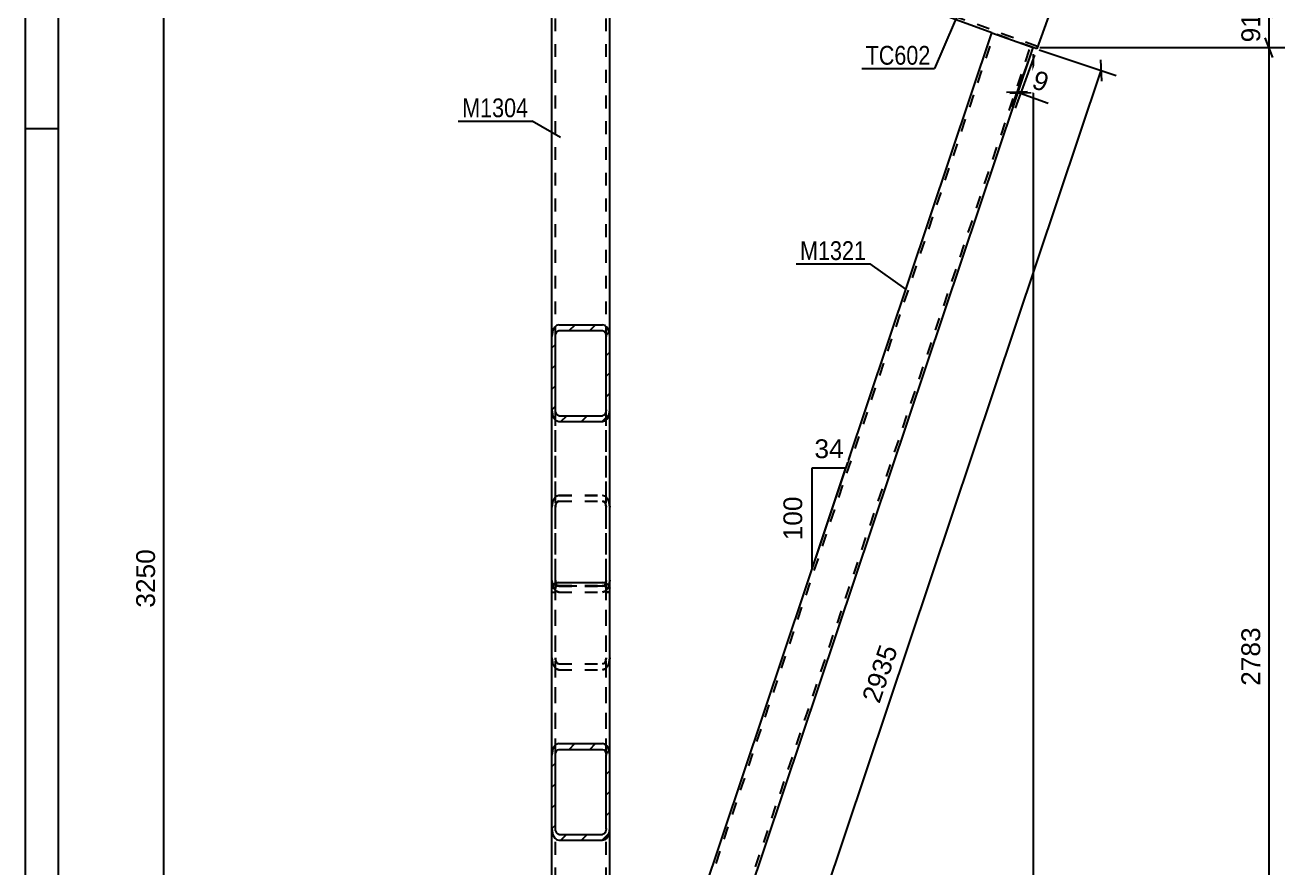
# Model space of a CAD drawing. Header units: millimetres. Extents: x 0 to 594, y 0 to 420.
# Drawn here: x 0 to 191.8, y 185.5 to 313.8 of the extents above; entities that cross this region are included whole.
import ezdxf

# ---------------------------------------------------------------- set-up
doc = ezdxf.new("R2010")
doc.units = ezdxf.units.MM
doc.linetypes.add('DXK_LINE_DOT2', pattern=[3.9198, 1.9599, -1.9599])
doc.styles.add('Arial', font='ARIAL.TTF', dxfattribs={"height": 0.2})
doc.styles.add('Arial Narrow', font='ARIALN.TTF', dxfattribs={"height": 0.2})

# ---------------------------------------------------------------- blocks, each defined once
blk = doc.blocks.new('Unknown-761556727-1163')
at = {"color": 5, "linetype": 'Continuous'}
for p, q in [((0, 420), (0, 0)), ((5, 415), (5, 5)), ((5, 298), (0, 298))]:
    blk.add_line(p, q, dxfattribs=at)
blk = doc.blocks.new('Part-761556727-3631 - 3629')
at = {"color": 2, "linetype": 'Continuous'}
for p, q in [((89.01, 139.07), (147.22, 312.67)), ((147.22, 312.67), (153.49, 310.39)), ((91.28, 124.86), (153.49, 310.39)), ((89.01, 132.58), (89.01, 136.55))]:
    blk.add_line(p, q, dxfattribs=at)
at = {"color": 7, "linetype": 'DXK_LINE_DOT2'}
for p, q in [((89.01, 137.81), (147.59, 312.53)), ((147.59, 312.53), (147.62, 312.52)), ((91.28, 126.12), (153.11, 310.52)), ((89.01, 136.55), (89.01, 139.07)), ((89.68, 132.58), (89.01, 132.58)), ((90.29, 132.46), (89.68, 132.58)), ((89.68, 132.58), (90.29, 132.46)), ((90.29, 132.46), (89.68, 132.58)), ((89.68, 132.58), (90.29, 132.46)), ((91.28, 130.98), (91.15, 131.59)), ((91.15, 131.59), (91.28, 130.98)), ((91.28, 130.98), (91.15, 131.59)), ((91.15, 131.59), (91.28, 130.98)), ((91.28, 124.86), (91.28, 130.98))]:
    blk.add_line(p, q, dxfattribs=at)
blk.add_arc((89.68, 130.98), 1.6, 22.5, 67.5, dxfattribs=at)
blk.add_arc((89.68, 130.98), 1.6, 22.5, 67.5, dxfattribs=at)
blk.add_arc((89.68, 130.98), 1.6, 22.5, 67.5, dxfattribs=at)
blk.add_arc((89.68, 130.98), 1.6, 22.5, 67.5, dxfattribs=at)
blk = doc.blocks.new('Part-761556727-3736 - 3629')
at = {"color": 2, "linetype": 'Continuous'}
for p, q in [((80.21, 266.38), (80.21, 325.25)), ((89.01, 266.38), (89.01, 325.25)), ((80.21, 228.02), (80.21, 229.25)), ((89.01, 228.02), (89.01, 229.25)), ((80.21, 132.58), (80.21, 191.44)), ((89.01, 132.58), (89.01, 191.44))]:
    blk.add_line(p, q, dxfattribs=at)
at = {"color": 7, "linetype": 'DXK_LINE_DOT2'}
for p, q in [((89.01, 325.25), (80.21, 325.25)), ((80.74, 132.58), (80.74, 325.25)), ((88.48, 132.58), (88.48, 325.25)), ((80.21, 229.25), (80.21, 266.38)), ((89.01, 229.25), (89.01, 266.38)), ((80.21, 191.44), (80.21, 228.02)), ((89.01, 191.44), (89.01, 228.02)), ((80.21, 132.58), (89.01, 132.58))]:
    blk.add_line(p, q, dxfattribs=at)
blk = doc.blocks.new('Part-761556727-3737 - 3629')
at = {"linetype": 'Continuous'}
h = blk.add_hatch(dxfattribs=at)
h.set_pattern_fill('', scale=0.7, style=0, pattern_type=0)
h.set_pattern_definition([(45, (80.209, 255.2213), (-1.57154, 1.57154), [])])
h.paths.add_polyline_path([(80.21, 266.38), (80.21, 255.22), (80.29, 254.54), (80.52, 253.96), (80.87, 253.57), (81.28, 253.44), (87.94, 253.44), (88.35, 253.57), (88.7, 253.96), (88.93, 254.54), (89.01, 255.22), (89.01, 266.38), (88.93, 267.07), (88.7, 267.65), (88.35, 268.04), (87.94, 268.17), (81.28, 268.17), (80.87, 268.04), (80.52, 267.65), (80.29, 267.07)])
h.paths.add_polyline_path([(80.9, 267.02), (81.07, 267.21), (81.28, 267.28), (87.94, 267.28), (88.15, 267.21), (88.32, 267.02), (88.44, 266.73), (88.48, 266.38), (88.48, 255.22), (88.44, 254.88), (88.32, 254.59), (88.15, 254.4), (87.94, 254.33), (81.28, 254.33), (81.07, 254.4), (80.9, 254.59), (80.78, 254.88), (80.74, 255.22), (80.74, 266.38), (80.78, 266.73)])
at = {"color": 2, "linetype": 'Continuous'}
for p, q in [((80.29, 267.07), (80.21, 266.38)), ((80.74, 266.38), (80.78, 266.73)), ((81.28, 268.17), (80.87, 268.04)), ((81.07, 267.21), (81.28, 267.28)), ((81.28, 268.17), (87.94, 268.17)), ((81.28, 267.28), (87.94, 267.28)), ((88.35, 268.04), (87.94, 268.17)), ((87.94, 267.28), (88.15, 267.21)), ((88.44, 266.73), (88.48, 266.38)), ((89.01, 266.38), (88.93, 267.07)), ((80.21, 255.22), (80.21, 266.38)), ((80.74, 255.22), (80.74, 266.38)), ((88.48, 255.22), (88.48, 266.38)), ((89.01, 255.22), (89.01, 266.38)), ((80.21, 229.25), (80.21, 255.22)), ((80.21, 255.22), (80.29, 254.54)), ((80.78, 254.88), (80.74, 255.22)), ((88.48, 255.22), (88.44, 254.88)), ((88.93, 254.54), (89.01, 255.22)), ((89.01, 229.25), (89.01, 255.22)), ((80.87, 253.57), (81.28, 253.44)), ((81.28, 254.33), (81.07, 254.4)), ((81.28, 254.33), (87.94, 254.33)), ((81.28, 253.44), (87.94, 253.44)), ((88.15, 254.4), (87.94, 254.33)), ((87.94, 253.44), (88.35, 253.57)), ((80.29, 228.56), (80.21, 229.25)), ((89.01, 229.25), (88.93, 228.56))]:
    blk.add_line(p, q, dxfattribs=at)
at = {"color": 7, "linetype": 'DXK_LINE_DOT2'}
for p, q in [((80.21, 255.22), (80.21, 266.38)), ((80.74, 229.25), (80.74, 266.38)), ((88.48, 229.25), (88.48, 266.38)), ((89.01, 255.22), (89.01, 266.38)), ((80.87, 242.06), (81.28, 242.2)), ((81.28, 242.2), (87.94, 242.2)), ((87.94, 242.2), (88.35, 242.06)), ((80.21, 240.41), (80.29, 241.1)), ((80.78, 240.75), (80.74, 240.41)), ((81.28, 241.3), (81.07, 241.24)), ((81.28, 241.3), (87.94, 241.3)), ((88.15, 241.24), (87.94, 241.3)), ((88.48, 240.41), (88.44, 240.75)), ((88.93, 241.1), (89.01, 240.41)), ((80.74, 229.25), (80.78, 228.91)), ((81.07, 228.42), (81.28, 228.36)), ((81.28, 228.36), (87.94, 228.36)), ((87.94, 228.36), (88.15, 228.42)), ((88.44, 228.91), (88.48, 229.25)), ((81.28, 227.46), (80.87, 227.6)), ((81.28, 227.46), (87.94, 227.46)), ((88.35, 227.6), (87.94, 227.46))]:
    blk.add_line(p, q, dxfattribs=at)
at = {"color": 2, "linetype": 'Continuous'}
for centre, radius, start, end in [((81.9, 266.76), 1.64, 129.1198, 169.1906), ((81.59, 266.57), 0.822, 129.1198, 169.1906), ((87.63, 266.57), 0.822, 10.8094, 50.8802), ((87.31, 266.76), 1.64, 10.8094, 50.8802), ((81.9, 254.85), 1.64, 190.8094, 230.8802), ((81.59, 255.03), 0.822, 190.8094, 230.8802), ((87.63, 255.03), 0.822, 309.1198, 349.1906), ((87.31, 254.85), 1.64, 309.1198, 349.1906), ((81.9, 228.87), 1.64, 190.8094, 195.8373), ((87.31, 228.87), 1.64, 344.1627, 349.1906)]:
    blk.add_arc(centre, radius, start, end, dxfattribs=at)
at = {"color": 7, "linetype": 'DXK_LINE_DOT2'}
for centre, radius, start, end in [((81.9, 240.79), 1.64, 129.1198, 169.1906), ((87.31, 240.79), 1.64, 10.8094, 50.8802), ((81.59, 240.6), 0.822, 129.1198, 169.1906), ((87.63, 240.6), 0.822, 10.8094, 50.8802), ((81.9, 228.87), 1.64, 195.8373, 230.8802), ((81.59, 229.06), 0.822, 190.8094, 230.8802), ((87.63, 229.06), 0.822, 309.1198, 349.1906), ((87.31, 228.87), 1.64, 309.1198, 344.1627)]:
    blk.add_arc(centre, radius, start, end, dxfattribs=at)
blk = doc.blocks.new('Part-761556727-3689 - 3629')
at = {"linetype": 'Continuous'}
h = blk.add_hatch(dxfattribs=at)
h.set_pattern_fill('', scale=0.7, style=0, pattern_type=0)
h.set_pattern_definition([(45, (80.209, 191.4438), (-1.57154, 1.57154), [])])
h.paths.add_polyline_path([(80.21, 202.61), (80.21, 191.44), (80.29, 190.76), (80.52, 190.18), (80.87, 189.79), (81.28, 189.66), (87.94, 189.66), (88.35, 189.79), (88.7, 190.18), (88.93, 190.76), (89.01, 191.44), (89.01, 202.61), (88.93, 203.29), (88.7, 203.87), (88.35, 204.26), (87.94, 204.39), (81.28, 204.39), (80.87, 204.26), (80.52, 203.87), (80.29, 203.29)])
h.paths.add_polyline_path([(80.9, 203.24), (81.07, 203.43), (81.28, 203.5), (87.94, 203.5), (88.15, 203.43), (88.32, 203.24), (88.44, 202.95), (88.48, 202.61), (88.48, 191.44), (88.44, 191.1), (88.32, 190.81), (88.15, 190.62), (87.94, 190.55), (81.28, 190.55), (81.07, 190.62), (80.9, 190.81), (80.78, 191.1), (80.74, 191.44), (80.74, 202.61), (80.78, 202.95)])
at = {"color": 2, "linetype": 'Continuous'}
for p, q in [((80.21, 228.02), (80.29, 228.36)), ((80.29, 228.36), (80.52, 228.65)), ((80.52, 228.65), (80.87, 228.85)), ((80.87, 228.85), (81.28, 228.91)), ((81.28, 228.91), (87.94, 228.91)), ((87.94, 228.91), (88.35, 228.85)), ((88.35, 228.85), (88.7, 228.65)), ((88.7, 228.65), (88.93, 228.36)), ((88.93, 228.36), (89.01, 228.02)), ((80.21, 202.61), (80.21, 228.02)), ((89.01, 202.61), (89.01, 228.02)), ((81.28, 204.39), (80.87, 204.26)), ((81.07, 203.43), (81.28, 203.5)), ((81.28, 204.39), (87.94, 204.39)), ((81.28, 203.5), (87.94, 203.5)), ((88.35, 204.26), (87.94, 204.39)), ((87.94, 203.5), (88.15, 203.43)), ((80.29, 203.29), (80.21, 202.61)), ((80.21, 191.44), (80.21, 202.61)), ((80.74, 202.61), (80.78, 202.95)), ((80.74, 191.44), (80.74, 202.61)), ((88.44, 202.95), (88.48, 202.61)), ((88.48, 191.44), (88.48, 202.61)), ((89.01, 202.61), (88.93, 203.29)), ((89.01, 191.44), (89.01, 202.61)), ((80.21, 191.44), (80.29, 190.76)), ((80.78, 191.1), (80.74, 191.44)), ((81.28, 190.55), (81.07, 190.62)), ((81.28, 190.55), (87.94, 190.55)), ((88.15, 190.62), (87.94, 190.55)), ((88.48, 191.44), (88.44, 191.1)), ((88.93, 190.76), (89.01, 191.44)), ((80.87, 189.79), (81.28, 189.66)), ((81.28, 189.66), (87.94, 189.66)), ((87.94, 189.66), (88.35, 189.79))]:
    blk.add_line(p, q, dxfattribs=at)
at = {"color": 7, "linetype": 'DXK_LINE_DOT2'}
for p, q in [((80.9, 228.34), (80.78, 228.19)), ((81.07, 228.43), (80.9, 228.34)), ((81.28, 228.47), (81.07, 228.43)), ((81.28, 228.47), (87.94, 228.47)), ((88.15, 228.43), (87.94, 228.47)), ((88.32, 228.34), (88.15, 228.43)), ((88.44, 228.19), (88.32, 228.34)), ((80.21, 227.46), (80.74, 227.46)), ((80.78, 228.19), (80.74, 228.02)), ((80.74, 191.44), (80.74, 228.02)), ((88.48, 228.02), (88.44, 228.19)), ((88.48, 191.44), (88.48, 228.02)), ((88.48, 227.46), (89.01, 227.46)), ((80.29, 216.73), (80.21, 217.42)), ((80.74, 217.42), (80.78, 217.08)), ((88.44, 217.08), (88.48, 217.42)), ((89.01, 217.42), (88.93, 216.73)), ((81.28, 215.63), (80.87, 215.77)), ((81.07, 216.59), (81.28, 216.52)), ((81.28, 216.52), (87.94, 216.52)), ((81.28, 215.63), (87.94, 215.63)), ((87.94, 216.52), (88.15, 216.59)), ((88.35, 215.77), (87.94, 215.63)), ((80.21, 191.44), (80.21, 202.61)), ((89.01, 191.44), (89.01, 202.61))]:
    blk.add_line(p, q, dxfattribs=at)
for centre, radius, start, end in [((81.59, 217.23), 0.822, 190.8094, 230.8802), ((87.63, 217.23), 0.822, 309.1198, 349.1906), ((81.9, 217.04), 1.64, 190.8094, 230.8802), ((87.31, 217.04), 1.64, 309.1198, 349.1906)]:
    blk.add_arc(centre, radius, start, end, dxfattribs=at)
at = {"color": 2, "linetype": 'Continuous'}
for centre, radius, start, end in [((81.9, 202.98), 1.64, 129.1198, 169.1906), ((81.59, 202.8), 0.822, 129.1198, 169.1906), ((87.63, 202.8), 0.822, 10.8094, 50.8802), ((87.31, 202.98), 1.64, 10.8094, 50.8802), ((81.9, 191.07), 1.64, 190.8094, 230.8802), ((81.59, 191.26), 0.822, 190.8094, 230.8802), ((87.63, 191.26), 0.822, 309.1198, 349.1906), ((87.31, 191.07), 1.64, 309.1198, 349.1906)]:
    blk.add_arc(centre, radius, start, end, dxfattribs=at)
blk = doc.blocks.new('Part-761556727-3746 - 3629')
at = {"color": 2, "linetype": 'Continuous'}
for p, q in [((117.83, 330.44), (91.28, 340.09)), ((147.22, 312.67), (91.28, 333)), ((156.31, 316.45), (124.1, 328.16)), ((156.29, 316.4), (154.04, 310.19)), ((156.29, 316.4), (156.31, 316.45)), ((154.04, 310.19), (153.49, 310.39))]:
    blk.add_line(p, q, dxfattribs=at)
at = {"color": 7, "linetype": 'DXK_LINE_DOT2'}
for p, q in [((91.28, 340.09), (91.28, 333)), ((156.18, 316.08), (91.28, 339.66)), ((154.17, 310.56), (91.28, 333.42)), ((124.1, 328.16), (117.83, 330.44)), ((156.17, 316.05), (156.18, 316.08)), ((153.49, 310.39), (147.22, 312.67))]:
    blk.add_line(p, q, dxfattribs=at)
blk = doc.blocks.new('Part-761556727-3754 - 3629')
at = {"color": 7, "linetype": 'DXK_LINE_DOT2'}
for p, q in [((80.21, 229.24), (80.21, 262.96)), ((80.74, 229.24), (80.74, 262.96)), ((88.48, 229.24), (88.48, 262.96)), ((89.01, 229.24), (89.01, 262.96)), ((81.28, 242.19), (80.87, 242.05)), ((81.28, 242.19), (87.94, 242.19)), ((88.35, 242.05), (87.94, 242.19)), ((80.29, 241.08), (80.21, 240.4)), ((80.74, 240.4), (80.78, 240.74)), ((81.07, 241.23), (81.28, 241.29)), ((81.28, 241.29), (87.94, 241.29)), ((87.94, 241.29), (88.15, 241.23)), ((88.44, 240.74), (88.48, 240.4)), ((89.01, 240.4), (88.93, 241.08)), ((80.21, 229.24), (80.29, 228.55)), ((80.78, 228.89), (80.74, 229.24)), ((81.28, 228.34), (81.07, 228.41)), ((87.94, 228.34), (81.28, 228.34)), ((88.15, 228.41), (87.94, 228.34)), ((88.48, 229.24), (88.44, 228.89)), ((88.93, 228.55), (89.01, 229.24)), ((80.87, 227.59), (81.28, 227.45)), ((81.28, 227.45), (87.94, 227.45)), ((87.94, 227.45), (88.35, 227.59))]:
    blk.add_line(p, q, dxfattribs=at)
for centre, radius, start, end in [((81.9, 240.78), 1.64, 129.1198, 169.1906), ((87.31, 240.78), 1.64, 10.8094, 50.8802), ((81.59, 240.59), 0.822, 129.1198, 169.1906), ((87.63, 240.59), 0.822, 10.8094, 50.8802), ((81.9, 228.86), 1.64, 190.8094, 230.8802), ((81.59, 229.05), 0.822, 190.8094, 230.8802), ((87.63, 229.05), 0.822, 309.1198, 349.1906), ((87.31, 228.86), 1.64, 309.1198, 349.1906)]:
    blk.add_arc(centre, radius, start, end, dxfattribs=at)
blk = doc.blocks.new('Part-761556727-3755 - 3629')
at = {"color": 7, "linetype": 'DXK_LINE_DOT2'}
for p, q in [((80.29, 228.36), (80.21, 228.02)), ((80.52, 228.65), (80.29, 228.36)), ((80.87, 228.85), (80.52, 228.65)), ((80.78, 228.19), (80.9, 228.34)), ((81.28, 228.91), (80.87, 228.85)), ((80.9, 228.34), (81.07, 228.43)), ((81.07, 228.43), (81.28, 228.47)), ((81.28, 228.91), (87.94, 228.91)), ((81.28, 228.47), (87.94, 228.47)), ((88.35, 228.85), (87.94, 228.91)), ((87.94, 228.47), (88.15, 228.43)), ((88.15, 228.43), (88.32, 228.34)), ((88.32, 228.34), (88.44, 228.19)), ((88.7, 228.65), (88.35, 228.85)), ((88.93, 228.36), (88.7, 228.65)), ((89.01, 228.02), (88.93, 228.36)), ((80.21, 194.86), (80.21, 228.02)), ((80.21, 227.45), (80.74, 227.45)), ((80.74, 228.02), (80.78, 228.19)), ((80.74, 194.86), (80.74, 228.02)), ((88.44, 228.19), (88.48, 228.02)), ((88.48, 194.86), (88.48, 228.02)), ((89.01, 227.45), (88.48, 227.45)), ((89.01, 194.86), (89.01, 228.02)), ((80.21, 217.43), (80.29, 216.74)), ((80.78, 217.09), (80.74, 217.43)), ((88.48, 217.43), (88.44, 217.09)), ((88.93, 216.74), (89.01, 217.43)), ((80.87, 215.78), (81.28, 215.64)), ((81.28, 216.54), (81.07, 216.6)), ((81.28, 216.54), (87.94, 216.54)), ((81.28, 215.64), (87.94, 215.64)), ((88.15, 216.6), (87.94, 216.54)), ((87.94, 215.64), (88.35, 215.78))]:
    blk.add_line(p, q, dxfattribs=at)
for centre, radius, start, end in [((81.59, 217.24), 0.822, 190.8094, 230.8802), ((87.63, 217.24), 0.822, 309.1198, 349.1906), ((81.9, 217.05), 1.64, 190.8094, 230.8802), ((87.31, 217.05), 1.64, 309.1198, 349.1906)]:
    blk.add_arc(centre, radius, start, end, dxfattribs=at)
blk = doc.blocks.new('StraightDimension-761556727-9836 - 3629')
at = {"color": 7, "linetype": 'Continuous'}
for p, q in [((153.49, 309.39), (153.49, 97.01)), ((91.28, 123.86), (91.28, 97.01)), ((92.78, 100.01), (89.78, 98.81)), ((151.99, 98.81), (154.99, 100.01)), ((91.28, 99.41), (153.49, 99.41))]:
    blk.add_line(p, q, dxfattribs=at)
at = {"color": 0}
blk.add_wipeout([(126.32, 100.16), (126.32, 104.36), (118.45, 104.36), (118.45, 100.16)], dxfattribs=at)
at = {"color": 3, "style": 'Arial'}
blk.add_text('933', height=2.865, dxfattribs=at).set_placement((119.05, 100.76))
blk = doc.blocks.new('StraightDimension-761556727-10178 - 3629')
at = {"color": 7, "linetype": 'Continuous'}
for p, q in [((76.94, 337.84), (18.27, 337.84)), ((21.72, 336.34), (20.52, 339.34)), ((21.12, 121.21), (21.12, 337.84)), ((58.15, 121.21), (18.27, 121.21)), ((20.52, 122.71), (21.72, 119.71))]:
    blk.add_line(p, q, dxfattribs=at)
at = {"color": 0}
blk.add_wipeout([(20.37, 234.57), (16.17, 234.57), (16.17, 224.48), (20.37, 224.48)], dxfattribs=at)
at = {"color": 3, "style": 'Arial'}
blk.add_text('3250', height=2.865, rotation=90.0002, dxfattribs=at).set_placement((19.77, 225.08))
blk = doc.blocks.new('StraightDimension-761556727-10302 - 3629')
at = {"color": 7, "linetype": 'Continuous'}
for p, q in [((188.82, 317.95), (190.02, 314.95)), ((157.31, 316.45), (191.82, 316.45)), ((189.42, 310.39), (189.42, 316.45)), ((190.02, 308.89), (188.82, 311.89)), ((154.49, 310.39), (191.82, 310.39))]:
    blk.add_line(p, q, dxfattribs=at)
at = {"color": 0}
blk.add_wipeout([(188.67, 316.24), (184.47, 316.24), (184.47, 310.6), (188.67, 310.6)], dxfattribs=at)
at = {"color": 3, "style": 'Arial'}
blk.add_text('91', height=2.865, rotation=90.0002, dxfattribs=at).set_placement((188.07, 311.2))
blk = doc.blocks.new('StraightDimension-761556727-10303 - 3629')
at = {"color": 7, "linetype": 'Continuous'}
for p, q in [((190.02, 308.89), (188.82, 311.89)), ((154.49, 310.39), (191.82, 310.39)), ((189.42, 124.86), (189.42, 310.39)), ((92.28, 124.86), (191.82, 124.86)), ((188.82, 126.36), (190.02, 123.36))]:
    blk.add_line(p, q, dxfattribs=at)
at = {"color": 0}
blk.add_wipeout([(188.67, 222.67), (184.47, 222.67), (184.47, 212.58), (188.67, 212.58)], dxfattribs=at)
at = {"color": 3, "style": 'Arial'}
blk.add_text('2783', height=2.865, rotation=90.0002, dxfattribs=at).set_placement((188.07, 213.18))
blk = doc.blocks.new('StraightDimension-761556727-10419 - 3629')
at = {"color": 7, "linetype": 'Continuous'}
for p, q in [((153.14, 309.45), (150.21, 301.39)), ((153.69, 309.25), (150.77, 301.19)), ((149.42, 303.59), (152.65, 303.69)), ((153.2, 303.49), (149.97, 303.39)), ((151.03, 303.64), (151.58, 303.44))]:
    blk.add_line(p, q, dxfattribs=at)
at = {"color": 0}
blk.add_wipeout([(155.55, 302.8), (156.99, 306.75), (153.77, 307.91), (152.33, 303.97)], dxfattribs=at)
at = {"color": 7, "linetype": 'Continuous'}
blk.add_line((151.58, 303.44), (155.79, 301.91), dxfattribs=at)
blk.add_line((151.58, 303.44), (155.79, 301.91), dxfattribs=at)
at = {"color": 3, "style": 'Arial'}
blk.add_text('9', height=2.87, rotation=-19.9733, dxfattribs=at).set_placement((153.1, 304.33))
blk = doc.blocks.new('AngleDimension-761556727-10465 - 3629')
at = {"color": 7, "linetype": 'Continuous'}
for p, q in [((125.65, 248.35), (124.98, 246.36)), ((119.83, 246.36), (124.98, 246.36)), ((119.83, 231), (124.98, 246.36)), ((119.83, 231), (119.83, 246.36))]:
    blk.add_line(p, q, dxfattribs=at)
at = {"color": 0}
for points in [[(125.23, 247.26), (125.23, 251.46), (119.59, 251.46), (119.59, 247.26)], [(118.93, 242.61), (114.73, 242.61), (114.73, 234.74), (118.93, 234.74)]]:
    blk.add_wipeout(points, dxfattribs=at)
at = {"color": 3, "style": 'Arial'}
blk.add_text('34', height=2.865, dxfattribs=at).set_placement((120.19, 247.86))
blk.add_text('100', height=2.865, rotation=90.0002, dxfattribs=at).set_placement((118.33, 235.34))
blk = doc.blocks.new('StraightDimension-761556727-10485 - 3629')
at = {"color": 7, "linetype": 'Continuous'}
for p, q in [((154.43, 310.07), (166.15, 306.14)), ((163.97, 305.29), (163.78, 308.52)), ((101.67, 121.37), (163.88, 306.9)), ((92.22, 124.54), (103.94, 120.61)), ((101.57, 122.99), (101.76, 119.76))]:
    blk.add_line(p, q, dxfattribs=at)
at = {"color": 0}
blk.add_wipeout([(133.66, 219.16), (129.68, 220.5), (126.47, 210.93), (130.46, 209.59)], dxfattribs=at)
at = {"color": 3, "style": 'Arial'}
blk.add_text('2935', height=2.865, rotation=71.465, dxfattribs=at).set_placement((130.08, 210.35))
blk = doc.blocks.new('Mark-761556727-9794 - 3629')
at = {"color": 0}
blk.add_wipeout([(137.85, 307.79), (137.85, 310.79), (127.99, 310.79), (127.99, 307.79)], dxfattribs=at)
blk.add_wipeout([(137.85, 307.79), (137.85, 310.79), (127.99, 310.79), (127.99, 307.79)], dxfattribs=at)
at = {"color": 30, "linetype": 'Continuous'}
for p in [(143.06, 317.9), (127.39, 307.19)]:
    blk.add_line(p, (138.45, 307.19), dxfattribs=at)
at = {"color": 3, "style": 'Arial Narrow'}
blk.add_text('TC602', height=2.863, dxfattribs=at).set_placement((127.99, 307.79))
blk = doc.blocks.new('Mark-761556727-9751 - 3629')
at = {"color": 0}
blk.add_wipeout([(128.06, 278.04), (128.06, 281.04), (118, 281.04), (118, 278.04)], dxfattribs=at)
blk.add_wipeout([(128.06, 278.04), (128.06, 281.04), (118, 281.04), (118, 278.04)], dxfattribs=at)
at = {"color": 30, "linetype": 'Continuous'}
for p in [(117.4, 277.44), (134.11, 273.58)]:
    blk.add_line(p, (128.66, 277.44), dxfattribs=at)
at = {"color": 3, "style": 'Arial Narrow'}
blk.add_text('M1321', height=2.863, dxfattribs=at).set_placement((118, 278.04))
blk = doc.blocks.new('Mark-761556727-9763 - 3629')
at = {"color": 0}
blk.add_wipeout([(76.61, 299.79), (76.61, 302.79), (66.55, 302.79), (66.55, 299.79)], dxfattribs=at)
blk.add_wipeout([(76.61, 299.79), (76.61, 302.79), (66.55, 302.79), (66.55, 299.79)], dxfattribs=at)
at = {"color": 30, "linetype": 'Continuous'}
for p in [(65.95, 299.19), (81.54, 296.69)]:
    blk.add_line(p, (77.21, 299.19), dxfattribs=at)
at = {"color": 3, "style": 'Arial Narrow'}
blk.add_text('M1304', height=2.863, dxfattribs=at).set_placement((66.55, 299.79))

msp = doc.modelspace()

# ---------------------------------------------------------------- block references
for name in ['Unknown-761556727-1163', 'Part-761556727-3746 - 3629', 'Part-761556727-3736 - 3629', 'Part-761556727-3631 - 3629', 'Part-761556727-3737 - 3629', 'Part-761556727-3754 - 3629', 'Part-761556727-3689 - 3629', 'Part-761556727-3755 - 3629']:
    msp.add_blockref(name, (0, 0))

# ---------------------------------------------------------------- next in the draw order: block references
for name in ['StraightDimension-761556727-10178 - 3629', 'StraightDimension-761556727-9836 - 3629']:
    msp.add_blockref(name, (0, 0))

# ---------------------------------------------------------------- next in the draw order: block references
for name in ['StraightDimension-761556727-10302 - 3629', 'Mark-761556727-9763 - 3629']:
    msp.add_blockref(name, (0, 0))

# ---------------------------------------------------------------- next in the draw order: block references
msp.add_blockref('StraightDimension-761556727-10303 - 3629', (0, 0))

# ---------------------------------------------------------------- next in the draw order: block references
for name in ['StraightDimension-761556727-10419 - 3629', 'AngleDimension-761556727-10465 - 3629']:
    msp.add_blockref(name, (0, 0))

# ---------------------------------------------------------------- next in the draw order: block references
msp.add_blockref('StraightDimension-761556727-10485 - 3629', (0, 0))

# ---------------------------------------------------------------- next in the draw order: block references
for name in ['Mark-761556727-9794 - 3629', 'Mark-761556727-9751 - 3629']:
    msp.add_blockref(name, (0, 0))

doc.saveas('drawing.dxf')
